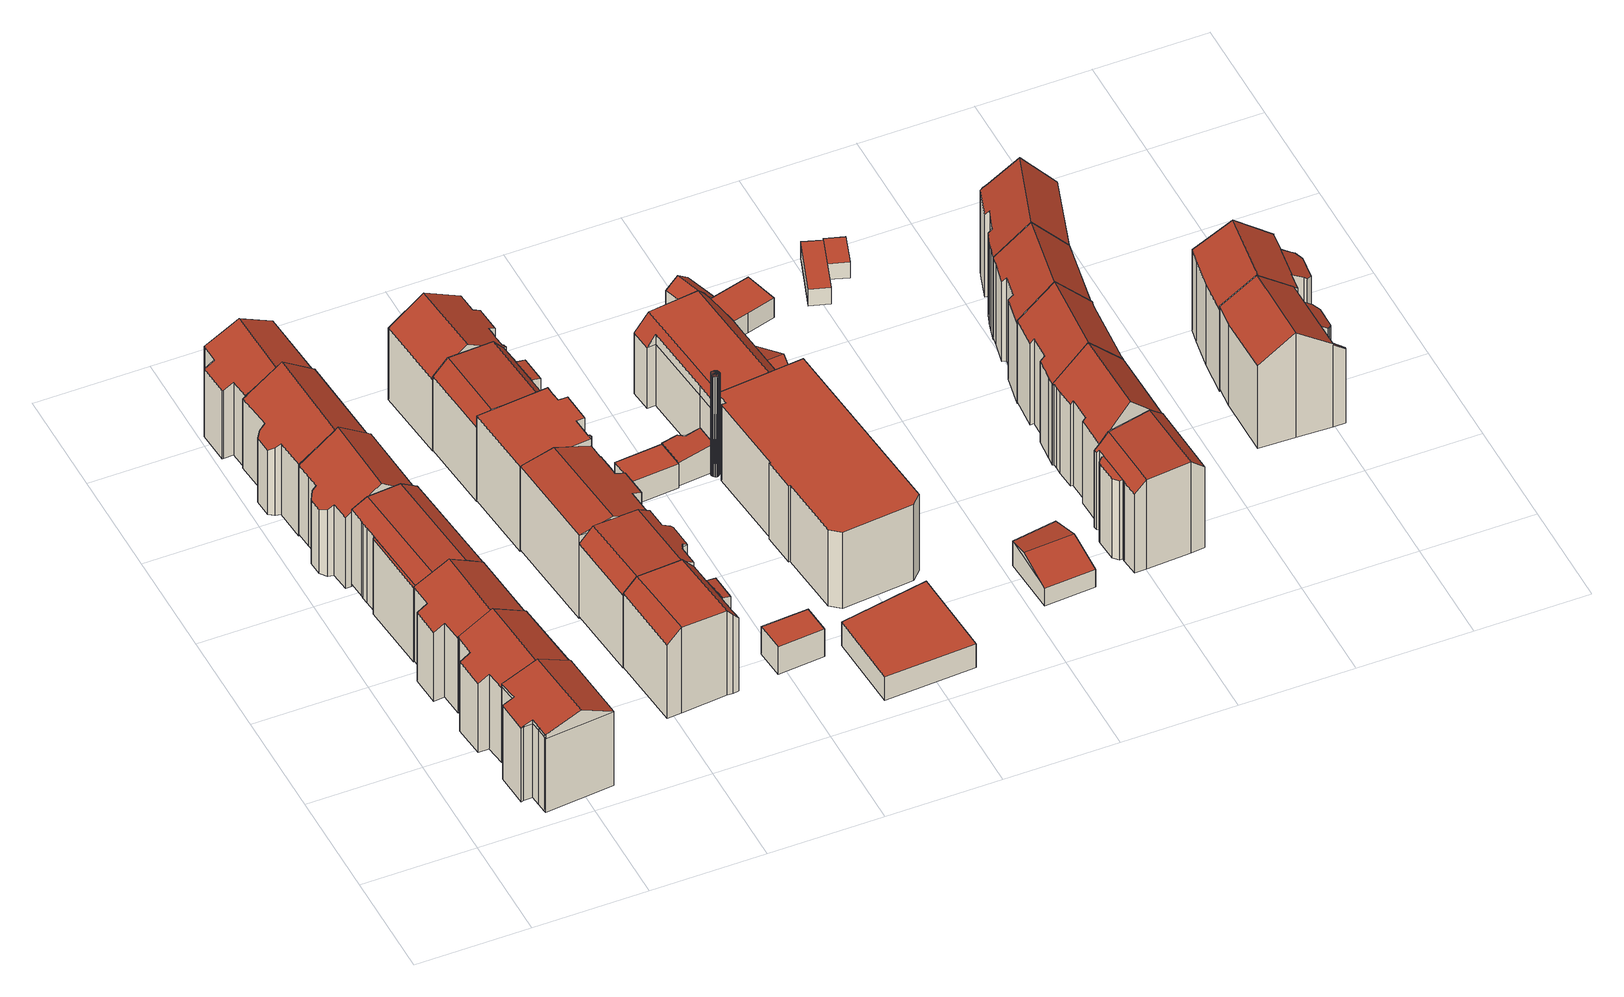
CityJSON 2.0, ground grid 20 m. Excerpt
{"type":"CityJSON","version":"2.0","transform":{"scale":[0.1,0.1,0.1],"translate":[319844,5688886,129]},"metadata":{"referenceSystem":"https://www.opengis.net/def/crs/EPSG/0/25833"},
"CityObjects":{
"building1":{"type":"Building","attributes":{"Dachtyp_tdc":"tdcFreeFormRoof","Gemeindeschluessel":14713000,"Dachneigung":20.62,"QualitaetDacherkennung":59,"Geometrietyp2DReferenz":"3000","function":"31001_9998","roofType":"5000","measuredHeight":18.59},"geometry":[{"type":"MultiSurface","lod":"2","boundaries":[[[0,1,2,3]],[[1,4,5,2]],[[4,6,7,5]],[[6,8,9,7]],[[8,10,11,9]],[[10,12,13,11]],[[12,14,15,13]],[[14,16,17,15]],[[16,18,19,17]],[[18,20,21,19]],[[20,0,3,21]],[[22,23,24,25]],[[26,27,28,25,24,29,30,20,18,31,32]],[[12,26,32,14]],[[14,32,31,16]],[[16,31,18]],[[20,30,0]],[[0,30,29,1]],[[1,29,24,23,4]],[[8,28,27,10]],[[6,22,25,28,8]],[[10,27,26,12]],[[4,23,22,6]],[[3,2,5,7,9,11,13,15,17,19,21]]],"semantics":{"surfaces":[{"type":"WallSurface"},{"type":"RoofSurface"},{"type":"GroundSurface"}],"values":[0,0,0,0,0,0,0,0,0,0,0,1,1,0,0,0,0,0,0,0,0,0,0,2]}}]},
"building2":{"type":"Building","attributes":{"Dachtyp_tdc":"tdcFreeFormRoof","Gemeindeschluessel":14713000,"Dachneigung":27.61,"QualitaetDacherkennung":78,"Geometrietyp2DReferenz":"3000","function":"31001_9998","roofType":"5000","measuredHeight":18.79},"geometry":[{"type":"MultiSurface","lod":"2","boundaries":[[[33,34,35,36]],[[34,37,38,35]],[[37,39,40,38]],[[39,41,42,40]],[[41,43,44,42]],[[43,45,46,44]],[[45,47,48,46]],[[47,49,50,48]],[[49,51,52,50]],[[51,33,36,52]],[[49,47,53,54,41,39,37,34,33,51]],[[53,45,43,54]],[[43,41,54]],[[47,45,53]],[[36,35,38,40,42,44,46,48,50,52]]],"semantics":{"surfaces":[{"type":"WallSurface"},{"type":"RoofSurface"},{"type":"GroundSurface"}],"values":[0,0,0,0,0,0,0,0,0,0,1,1,0,0,2]}}]},
"building3":{"type":"Building","attributes":{"Dachtyp_tdc":"tdcFreeFormRoof","Gemeindeschluessel":14713000,"Dachneigung":28.47,"QualitaetDacherkennung":82,"Geometrietyp2DReferenz":"3000","function":"31001_9998","roofType":"5000","measuredHeight":18.71},"geometry":[{"type":"MultiSurface","lod":"2","boundaries":[[[55,56,57,58]],[[56,59,60,57]],[[59,61,62,60]],[[61,63,64,62]],[[63,65,66,64]],[[65,67,68,66]],[[67,69,70,68]],[[69,71,72,70]],[[71,55,58,72]],[[63,61,73,74,55,71,69,67,65]],[[73,59,56,74]],[[56,55,74]],[[61,59,73]],[[58,57,60,62,64,66,68,70,72]]],"semantics":{"surfaces":[{"type":"WallSurface"},{"type":"RoofSurface"},{"type":"GroundSurface"}],"values":[0,0,0,0,0,0,0,0,0,1,1,0,0,2]}}]},
"building4":{"type":"Building","attributes":{"Gemeindeschluessel":14713000,"Geometrietyp2DReferenz":"3000","function":"31001_9998","roofType":"9999"},"children":["building4-1","building4-2"]},
"building4-1":{"type":"BuildingPart","attributes":{"Dachtyp_tdc":"tdcCutGableRoof","Dachneigung":3.27,"QualitaetDacherkennung":75,"Geometrietyp2DReferenz":"3000","roofType":"9999","measuredHeight":17.61},"parents":["building4"],"geometry":[{"type":"MultiSurface","lod":"2","boundaries":[[[75,76,77,78]],[[79,80,81,82,83]],[[80,84,85,81]],[[84,86,87,85]],[[86,88,89,87]],[[88,90,91,89]],[[90,92,93,91]],[[92,94,95,93]],[[96,97,94,92]],[[90,88,86,84,80,79,76,75]],[[92,90,75,96]],[[95,98,99,78,77,82,81,85,87,89,91,93]],[[94,97,98,95]],[[97,96,99,98]],[[96,75,78,99]],[[83,76,79]],[[83,82,77,76]]],"semantics":{"surfaces":[{"type":"WallSurface"},{"type":"RoofSurface"},{"type":"GroundSurface"},{"type":"ClosureSurface"}],"values":[0,0,0,0,0,0,0,0,1,1,1,2,0,0,0,0,3]}}]},
"building4-2":{"type":"BuildingPart","attributes":{"Dachtyp_tdc":"tdcPolyFlatRoof","Dachneigung":0,"QualitaetDacherkennung":80,"Geometrietyp2DReferenz":"3000","roofType":"1000","measuredHeight":15.58},"parents":["building4"],"geometry":[{"type":"MultiSurface","lod":"2","boundaries":[[[76,100,101,77]],[[100,102,103,101]],[[102,83,82,103]],[[102,100,76,83]],[[82,77,101,103]],[[77,82,83,76]]],"semantics":{"surfaces":[{"type":"WallSurface"},{"type":"RoofSurface"},{"type":"GroundSurface"},{"type":"ClosureSurface"}],"values":[0,0,0,1,2,3]}}]},
"building5":{"type":"Building","attributes":{"Dachtyp_tdc":"tdcFreeFormRoof","Gemeindeschluessel":14713000,"Dachneigung":36.68,"QualitaetDacherkennung":77,"Geometrietyp2DReferenz":"3000","function":"31001_9998","roofType":"5000","measuredHeight":19.47},"geometry":[{"type":"MultiSurface","lod":"2","boundaries":[[[104,105,106,107]],[[105,108,109,106]],[[108,110,111,109]],[[110,112,113,111]],[[112,114,115,113]],[[114,116,117,115]],[[116,118,119,117]],[[118,120,121,119]],[[120,122,123,121]],[[122,124,125,123]],[[124,126,127,125]],[[126,104,107,127]],[[128,112,110,129]],[[118,116,114,128,129,108,105,104,126,124,122,120]],[[114,112,128]],[[110,108,129]],[[107,106,109,111,113,115,117,119,121,123,125,127]]],"semantics":{"surfaces":[{"type":"WallSurface"},{"type":"RoofSurface"},{"type":"GroundSurface"}],"values":[0,0,0,0,0,0,0,0,0,0,0,0,1,1,0,0,2]}}]},
"building6":{"type":"Building","attributes":{"Dachtyp_tdc":"tdcFreeFormRoof","Gemeindeschluessel":14713000,"Dachneigung":36.1,"QualitaetDacherkennung":72,"Geometrietyp2DReferenz":"3000","function":"31001_9998","roofType":"5000","measuredHeight":19.54},"geometry":[{"type":"MultiSurface","lod":"2","boundaries":[[[130,131,132,133]],[[131,134,135,132]],[[134,136,137,135]],[[136,138,139,137]],[[138,140,141,139]],[[140,142,143,141]],[[142,144,145,143]],[[144,146,147,145]],[[146,148,149,147]],[[148,150,151,149]],[[150,130,133,151]],[[140,138,152,153,131,130,150,148,146,144,142]],[[152,136,134,153]],[[134,131,153]],[[138,136,152]],[[133,132,135,137,139,141,143,145,147,149,151]]],"semantics":{"surfaces":[{"type":"WallSurface"},{"type":"RoofSurface"},{"type":"GroundSurface"}],"values":[0,0,0,0,0,0,0,0,0,0,0,1,1,0,0,2]}}]},
"building7":{"type":"Building","attributes":{"Gemeindeschluessel":14713000,"Dachtyp_tdc":"tdcFreeFormRoof","Dachneigung":27.45,"QualitaetDacherkennung":77,"Geometrietyp2DReferenz":"3000","function":"31001_9998","roofType":"5000","measuredHeight":18.35},"geometry":[{"type":"MultiSurface","lod":"2","boundaries":[[[154,155,156,157]],[[155,158,159,156]],[[158,160,161,159]],[[160,162,163,161]],[[162,164,165,163]],[[164,166,167,165]],[[166,168,169,167]],[[168,170,171,169]],[[170,172,173,171]],[[172,154,157,173]],[[160,158,174,175,172,170,168,166,164,162]],[[174,155,154,175]],[[154,172,175]],[[158,155,174]],[[157,156,159,161,163,165,167,169,171,173]]],"semantics":{"surfaces":[{"type":"WallSurface"},{"type":"RoofSurface"},{"type":"GroundSurface"}],"values":[0,0,0,0,0,0,0,0,0,0,1,1,0,0,2]}}]},
"building8":{"type":"Building","attributes":{"Gemeindeschluessel":14713000,"Geometrietyp2DReferenz":"3000","function":"31001_9998","roofType":"9999"},"children":["building8-1","building8-2"]},
"building8-1":{"type":"BuildingPart","attributes":{"Dachtyp_tdc":"tdcPolyFlatRoof","Dachneigung":10.24,"QualitaetDacherkennung":91,"Geometrietyp2DReferenz":"3000","roofType":"2100","measuredHeight":15.55},"parents":["building8"],"geometry":[{"type":"MultiSurface","lod":"2","boundaries":[[[176,177,178,179,180]],[[181,182,183,184,185]],[[182,176,180,183]],[[182,181,177,176]],[[180,179,184,183]],[[185,178,177,181]],[[185,184,179,178]]],"semantics":{"surfaces":[{"type":"WallSurface"},{"type":"RoofSurface"},{"type":"GroundSurface"},{"type":"ClosureSurface"}],"values":[0,0,0,1,2,0,3]}}]},
"building8-2":{"type":"BuildingPart","attributes":{"Dachtyp_tdc":"tdcCutGableRoof","Dachneigung":2.4,"QualitaetDacherkennung":89,"Geometrietyp2DReferenz":"3000","roofType":"9999","measuredHeight":17.97},"parents":["building8"],"geometry":[{"type":"MultiSurface","lod":"2","boundaries":[[[186,187,188,189]],[[187,185,184,188]],[[178,190,191,179]],[[190,192,193,191]],[[192,194,195,193]],[[194,196,197,195]],[[196,198,199,197]],[[198,200,201,199]],[[200,202,203,201]],[[202,204,205,203]],[[204,206,207,205]],[[206,208,209,207]],[[208,210,211,209]],[[210,212,213,211]],[[212,214,215,213]],[[214,186,189,215]],[[204,202,200,198,196,194,192,190,178,185,187,186,214]],[[212,210,208,206]],[[214,212,206,204]],[[189,188,184,179,191,193,195,197,199,201,203,205,207,209,211,213,215]],[[178,179,184,185]]],"semantics":{"surfaces":[{"type":"WallSurface"},{"type":"RoofSurface"},{"type":"GroundSurface"},{"type":"ClosureSurface"}],"values":[0,0,0,0,0,0,0,0,0,0,0,0,0,0,0,0,1,1,1,2,3]}}]},
"building9":{"type":"Building","attributes":{"Dachtyp_tdc":"tdcFreeFormRoof","Gemeindeschluessel":14713000,"Dachneigung":3.01,"QualitaetDacherkennung":84,"Geometrietyp2DReferenz":"3000","function":"31001_9998","roofType":"5000","measuredHeight":18.04},"geometry":[{"type":"MultiSurface","lod":"2","boundaries":[[[216,217,218,219]],[[217,220,221,218]],[[220,222,223,221]],[[222,224,225,223]],[[224,226,227,225]],[[226,228,229,227]],[[228,230,231,229]],[[230,232,233,231]],[[232,234,235,233]],[[234,236,237,235]],[[236,238,239,237]],[[238,240,241,239]],[[240,216,219,241]],[[242,243,244,245,246,247,248,249,220,250,251]],[[252,253,254,255]],[[256,253,252,244,243]],[[236,256,243,238]],[[234,254,253,256,236]],[[230,245,244,252,255,232]],[[232,255,254,234]],[[240,242,251,216]],[[216,251,250,217]],[[217,250,220]],[[222,249,248,224]],[[220,249,222]],[[224,248,247,226]],[[226,247,246,228]],[[228,246,245,230]],[[238,243,242,240]],[[219,218,221,223,225,227,229,231,233,235,237,239,241]]],"semantics":{"surfaces":[{"type":"WallSurface"},{"type":"RoofSurface"},{"type":"GroundSurface"}],"values":[0,0,0,0,0,0,0,0,0,0,0,0,0,1,1,1,0,0,0,0,0,0,0,0,0,0,0,0,0,2]}}]},
"building10":{"type":"Building","attributes":{"Dachtyp_tdc":"tdcFreeFormRoof","Gemeindeschluessel":14713000,"Dachneigung":21.72,"QualitaetDacherkennung":30,"Geometrietyp2DReferenz":"3000","function":"31001_9998","roofType":"5000","measuredHeight":18.67},"geometry":[{"type":"MultiSurface","lod":"2","boundaries":[[[257,258,259,260]],[[258,261,262,259]],[[261,263,264,262]],[[263,265,266,264]],[[265,267,268,266]],[[267,269,270,268]],[[269,271,272,270]],[[271,273,274,272]],[[273,275,276,274]],[[275,277,278,276]],[[277,279,280,278]],[[279,281,282,280]],[[281,257,260,282]],[[281,283,284,257]],[[267,265,263,261,258,284,283,279,277,275,273,271,269]],[[258,257,284]],[[281,279,283]],[[260,259,262,264,266,268,270,272,274,276,278,280,282]]],"semantics":{"surfaces":[{"type":"WallSurface"},{"type":"RoofSurface"},{"type":"GroundSurface"}],"values":[0,0,0,0,0,0,0,0,0,0,0,0,0,1,1,0,0,2]}}]},
"building11":{"type":"Building","attributes":{"Dachtyp_tdc":"tdcPolyFlatRoof","Gemeindeschluessel":14713000,"Dachneigung":0,"QualitaetDacherkennung":55,"Geometrietyp2DReferenz":"3000","function":"31001_9998","roofType":"1000","measuredHeight":17.78},"geometry":[{"type":"MultiSurface","lod":"2","boundaries":[[[285,286,287,288]],[[286,289,290,287]],[[289,291,292,290]],[[291,293,294,292]],[[293,295,296,294]],[[295,297,298,296]],[[297,299,300,298]],[[299,301,302,300]],[[301,303,304,302]],[[303,305,306,304]],[[305,307,308,306]],[[307,309,310,308]],[[309,311,312,310]],[[311,313,314,312]],[[313,315,316,314]],[[315,285,288,316]],[[315,313,311,309,307,305,303,301,299,297,295,293,291,289,286,285]],[[288,287,290,292,294,296,298,300,302,304,306,308,310,312,314,316]]],"semantics":{"surfaces":[{"type":"WallSurface"},{"type":"RoofSurface"},{"type":"GroundSurface"}],"values":[0,0,0,0,0,0,0,0,0,0,0,0,0,0,0,0,1,2]}}]},
"building12":{"type":"Building","attributes":{"Gemeindeschluessel":14713000,"Geometrietyp2DReferenz":"3000","function":"31001_9998","roofType":"9999"},"children":["building12-1","building12-2"]},
"building12-1":{"type":"BuildingPart","attributes":{"Dachtyp_tdc":"tdcPolyFlatRoof","Dachneigung":11,"QualitaetDacherkennung":89,"Geometrietyp2DReferenz":"3000","roofType":"2100","measuredHeight":15.69},"parents":["building12"],"geometry":[{"type":"MultiSurface","lod":"2","boundaries":[[[317,318,319,320,321]],[[318,322,323,319]],[[322,324,325,323]],[[324,326,327,325]],[[326,328,329,330,327]],[[328,326,324,322,318,317]],[[320,319,323,325,327,330]],[[321,329,328,317]],[[321,320,330,329]]],"semantics":{"surfaces":[{"type":"WallSurface"},{"type":"RoofSurface"},{"type":"GroundSurface"},{"type":"ClosureSurface"}],"values":[0,0,0,0,0,1,2,0,3]}}]},
"building12-2":{"type":"BuildingPart","attributes":{"Dachtyp_tdc":"tdcCutGableRoof","Dachneigung":2.37,"QualitaetDacherkennung":88,"Geometrietyp2DReferenz":"3000","roofType":"9999","measuredHeight":18.14},"parents":["building12"],"geometry":[{"type":"MultiSurface","lod":"2","boundaries":[[[331,332,333,334]],[[332,335,336,333]],[[335,337,338,336]],[[337,339,340,338]],[[339,341,319,340]],[[341,321,320,319]],[[329,342,327,330]],[[342,343,344,327]],[[343,345,346,344]],[[345,347,348,346]],[[347,349,350,348]],[[349,351,352,350]],[[351,331,334,352]],[[335,332,331,351]],[[349,347,345,343,342,329,321,341,339,337]],[[351,349,337,335]],[[334,333,336,338,340,319,320,330,327,344,346,348,350,352]],[[330,320,321,329]]],"semantics":{"surfaces":[{"type":"WallSurface"},{"type":"RoofSurface"},{"type":"GroundSurface"},{"type":"ClosureSurface"}],"values":[0,0,0,0,0,0,0,0,0,0,0,0,0,1,1,1,2,3]}}]},
"building13":{"type":"Building","attributes":{"Dachtyp_tdc":"tdcFreeFormRoof","Gemeindeschluessel":14713000,"Dachneigung":28.77,"QualitaetDacherkennung":63,"Geometrietyp2DReferenz":"3000","function":"31001_9998","roofType":"5000","measuredHeight":19.48},"geometry":[{"type":"MultiSurface","lod":"2","boundaries":[[[353,354,355,356]],[[354,357,358,355]],[[357,359,360,358]],[[359,361,362,360]],[[361,363,364,362]],[[363,365,366,364]],[[365,367,368,366]],[[367,369,370,368]],[[369,371,372,370]],[[371,373,374,372]],[[373,375,376,374]],[[375,377,378,376]],[[377,353,356,378]],[[377,379,380,353]],[[375,373,371,369,367,365,363,361,359,357,354,380,379]],[[354,353,380]],[[377,375,379]],[[356,355,358,360,362,364,366,368,370,372,374,376,378]]],"semantics":{"surfaces":[{"type":"WallSurface"},{"type":"RoofSurface"},{"type":"GroundSurface"}],"values":[0,0,0,0,0,0,0,0,0,0,0,0,0,1,1,0,0,2]}}]},
"building14":{"type":"Building","attributes":{"Dachtyp_tdc":"tdcPolyFlatRoof","Gemeindeschluessel":14713000,"Dachneigung":0,"QualitaetDacherkennung":78,"Geometrietyp2DReferenz":"3000","function":"31001_9998","roofType":"1000","measuredHeight":5.75},"geometry":[{"type":"MultiSurface","lod":"2","boundaries":[[[381,382,383,384]],[[382,385,386,383]],[[385,387,388,386]],[[387,381,384,388]],[[387,385,382,381]],[[384,383,386,388]]],"semantics":{"surfaces":[{"type":"WallSurface"},{"type":"RoofSurface"},{"type":"GroundSurface"}],"values":[0,0,0,0,1,2]}}]},
"building15":{"type":"Building","attributes":{"Dachtyp_tdc":"tdcPolyFlatRoof","Gemeindeschluessel":14713000,"Dachneigung":0,"QualitaetDacherkennung":73,"Geometrietyp2DReferenz":"3000","function":"31001_9998","roofType":"1000","measuredHeight":5.02},"geometry":[{"type":"MultiSurface","lod":"2","boundaries":[[[389,390,391,392]],[[390,393,394,391]],[[393,395,396,394]],[[395,389,392,396]],[[395,393,390,389]],[[392,391,394,396]]],"semantics":{"surfaces":[{"type":"WallSurface"},{"type":"RoofSurface"},{"type":"GroundSurface"}],"values":[0,0,0,0,1,2]}}]},
"building16":{"type":"Building","attributes":{"Gemeindeschluessel":14713000,"Dachtyp_tdc":"tdcPolyFlatRoof","Dachneigung":0,"QualitaetDacherkennung":81,"Geometrietyp2DReferenz":"3000","function":"31001_9998","roofType":"1000","measuredHeight":5.02},"geometry":[{"type":"MultiSurface","lod":"2","boundaries":[[[397,398,399,400]],[[398,401,402,399]],[[401,403,404,402]],[[403,397,400,404]],[[403,401,398,397]],[[400,399,402,404]]],"semantics":{"surfaces":[{"type":"WallSurface"},{"type":"RoofSurface"},{"type":"GroundSurface"}],"values":[0,0,0,0,1,2]}}]},
"building17":{"type":"Building","attributes":{"Dachtyp_tdc":"tdcPolyFlatRoof","Gemeindeschluessel":14713000,"Dachneigung":10.31,"QualitaetDacherkennung":66,"Geometrietyp2DReferenz":"3000","function":"31001_9998","roofType":"2100","measuredHeight":5.92},"geometry":[{"type":"MultiSurface","lod":"2","boundaries":[[[405,406,407,408]],[[406,409,410,407]],[[409,411,412,410]],[[411,413,414,412]],[[413,415,416,414]],[[415,405,408,416]],[[415,413,411,409,406,405]],[[408,407,410,412,414,416]]],"semantics":{"surfaces":[{"type":"WallSurface"},{"type":"RoofSurface"},{"type":"GroundSurface"}],"values":[0,0,0,0,0,0,1,2]}}]},
"building18":{"type":"Building","attributes":{"Stand_DGM":"2023","Stand_Basis-DLM":"2022","Gemeindeschluessel":"14713000","ObjektHoehe":21,"Stand_Laserscan":"2023","BodenHoehe":132.54,"Stand_3D-Stadtmodell":"2025","Geometrietyp2DReferenz":1000,"AbsoluteHoehe":153.54,"function":"51002_1290","roofType":"9999","measuredHeight":21},"geometry":[{"type":"MultiSurface","lod":"2","boundaries":[[[417,418,419]],[[417,419,420]],[[417,420,421]],[[417,421,422]],[[417,422,423]],[[417,423,424]],[[417,424,425]],[[417,425,426]],[[417,426,427]],[[417,427,428]],[[417,428,429]],[[417,429,430]],[[417,430,431]],[[417,431,432]],[[417,432,433]],[[417,433,434]],[[417,434,435]],[[417,435,436]],[[433,437,438]],[[432,431,439]],[[432,439,437]],[[431,430,440]],[[431,440,439]],[[430,429,441]],[[430,441,440]],[[429,428,442]],[[429,442,441]],[[428,427,443]],[[428,443,442]],[[427,426,444]],[[427,444,443]],[[426,425,445]],[[426,445,444]],[[425,424,446]],[[425,446,445]],[[424,423,447]],[[424,447,446]],[[423,422,448]],[[423,448,447]],[[422,421,449]],[[422,449,448]],[[421,420,450]],[[421,450,449]],[[420,419,451]],[[420,451,450]],[[419,418,452]],[[419,452,451]],[[418,417,453]],[[418,453,452]],[[417,436,454]],[[417,454,453]],[[436,435,455]],[[436,455,454]],[[435,434,456]],[[435,456,455]],[[434,433,438]],[[434,438,456]],[[433,432,437]],[[450,451,452]],[[450,452,453]],[[450,453,454]],[[450,454,455]],[[450,455,456]],[[450,456,438]],[[450,438,437]],[[450,437,439]],[[450,439,440]],[[450,440,441]],[[450,441,442]],[[450,442,443]],[[450,443,444]],[[450,444,445]],[[450,445,446]],[[450,446,447]],[[450,447,448]],[[450,448,449]]],"semantics":{"surfaces":[{"type":"RoofSurface"},{"type":"WallSurface"},{"type":"GroundSurface"}],"values":[0,0,0,0,0,0,0,0,0,0,0,0,0,0,0,0,0,0,1,1,1,1,1,1,1,1,1,1,1,1,1,1,1,1,1,1,1,1,1,1,1,1,1,1,1,1,1,1,1,1,1,1,1,1,1,1,1,1,2,2,2,2,2,2,2,2,2,2,2,2,2,2,2,2,2,2]}}]},
"building19":{"type":"Building","attributes":{"Dachtyp_tdc":"tdcPolyFlatRoof","Gemeindeschluessel":14713000,"Dachneigung":0,"QualitaetDacherkennung":55,"Geometrietyp2DReferenz":"3000","function":"31001_9998","roofType":"1000","measuredHeight":15.96},"geometry":[{"type":"MultiSurface","lod":"2","boundaries":[[[457,458,459,460]],[[458,461,462,459]],[[461,463,464,462]],[[463,465,466,464]],[[465,467,468,466]],[[467,469,470,468]],[[469,471,472,470]],[[471,473,474,472]],[[473,475,476,474]],[[475,477,478,476]],[[477,479,480,478]],[[479,481,482,480]],[[481,457,460,482]],[[481,479,477,475,473,471,469,467,465,463,461,458,457]],[[460,459,462,464,466,468,470,472,474,476,478,480,482]]],"semantics":{"surfaces":[{"type":"WallSurface"},{"type":"RoofSurface"},{"type":"GroundSurface"}],"values":[0,0,0,0,0,0,0,0,0,0,0,0,0,1,2]}}]},
"building20":{"type":"Building","attributes":{"Dachtyp_tdc":"tdcFreeFormRoof","Gemeindeschluessel":14713000,"Dachneigung":0.942,"QualitaetDacherkennung":60,"Geometrietyp2DReferenz":"3000","function":"31001_9998","roofType":"5000","measuredHeight":16.3},"geometry":[{"type":"MultiSurface","lod":"2","boundaries":[[[483,484,485,486]],[[484,487,488,485]],[[487,489,490,488]],[[489,491,492,490]],[[491,493,494,492]],[[493,495,496,494]],[[495,497,498,496]],[[497,499,500,498]],[[499,501,502,500]],[[501,503,504,502]],[[503,505,506,504]],[[505,483,486,506]],[[507,508,509,510,511,512,513,514]],[[515,516,517,518,501,499,519,520]],[[513,512,518,517]],[[493,515,520,495]],[[495,520,519,497]],[[497,519,499]],[[491,516,515,493]],[[489,514,513,517,516,491]],[[487,507,514,489]],[[503,511,510,505]],[[501,518,512,511,503]],[[505,510,509,483]],[[483,509,508,484]],[[484,508,507,487]],[[486,485,488,490,492,494,496,498,500,502,504,506]]],"semantics":{"surfaces":[{"type":"WallSurface"},{"type":"RoofSurface"},{"type":"GroundSurface"}],"values":[0,0,0,0,0,0,0,0,0,0,0,0,1,1,1,0,0,0,0,0,0,0,0,0,0,0,2]}}]},
"building21":{"type":"Building","attributes":{"Dachtyp_tdc":"tdcGableRoof","Gemeindeschluessel":14713000,"Dachneigung":59.39,"QualitaetDacherkennung":8,"Geometrietyp2DReferenz":"3000","function":"31001_9998","roofType":"3100","measuredHeight":12.09},"geometry":[{"type":"MultiSurface","lod":"2","boundaries":[[[521,522,523,524]],[[522,525,526,523]],[[525,527,528,526]],[[527,529,530,528]],[[529,531,532,530]],[[531,521,524,532]],[[533,534,535,536,527]],[[537,538,534,533,539]],[[522,537,539,525]],[[525,539,533,527]],[[521,538,537,522]],[[531,535,534,538,521]],[[529,536,535,531]],[[527,536,529]],[[524,523,526,528,530,532]]],"semantics":{"surfaces":[{"type":"WallSurface"},{"type":"RoofSurface"},{"type":"GroundSurface"}],"values":[0,0,0,0,0,0,1,1,0,0,0,0,0,0,2]}}]},
"building22":{"type":"Building","attributes":{"Dachtyp_tdc":"tdcFreeFormRoof","Gemeindeschluessel":14713000,"Dachneigung":31.3,"QualitaetDacherkennung":35,"Geometrietyp2DReferenz":"3000","function":"31001_9998","roofType":"5000","measuredHeight":4.6},"geometry":[{"type":"MultiSurface","lod":"2","boundaries":[[[540,541,542,543]],[[541,544,545,542]],[[544,546,547,545]],[[546,548,549,547]],[[548,540,543,549]],[[550,548,546,544,551]],[[540,550,551,541]],[[544,541,551]],[[540,548,550]],[[543,542,545,547,549]]],"semantics":{"surfaces":[{"type":"WallSurface"},{"type":"RoofSurface"},{"type":"GroundSurface"}],"values":[0,0,0,0,0,1,1,0,0,2]}}]},
"building23":{"type":"Building","attributes":{"Dachtyp_tdc":"tdcFreeFormRoof","Gemeindeschluessel":14713000,"Dachneigung":17,"QualitaetDacherkennung":37,"Geometrietyp2DReferenz":"3000","function":"31001_9998","roofType":"5000","measuredHeight":5.79},"geometry":[{"type":"MultiSurface","lod":"2","boundaries":[[[552,553,554,555]],[[553,556,557,554]],[[556,558,559,557]],[[558,560,561,559]],[[560,552,555,561]],[[560,558,562,563,552]],[[563,562,556,553]],[[553,552,563]],[[558,556,562]],[[555,554,557,559,561]]],"semantics":{"surfaces":[{"type":"WallSurface"},{"type":"RoofSurface"},{"type":"GroundSurface"}],"values":[0,0,0,0,0,1,1,0,0,2]}}]},
"building24":{"type":"Building","attributes":{"Dachtyp_tdc":"tdcPolyFlatRoof","Gemeindeschluessel":14713000,"Dachneigung":0,"QualitaetDacherkennung":72,"Geometrietyp2DReferenz":"3000","function":"31001_9998","roofType":"1000","measuredHeight":4.15},"geometry":[{"type":"MultiSurface","lod":"2","boundaries":[[[564,565,566,567]],[[565,568,569,566]],[[568,570,571,569]],[[570,572,573,571]],[[572,564,567,573]],[[572,570,568,565,564]],[[567,566,569,571,573]]],"semantics":{"surfaces":[{"type":"WallSurface"},{"type":"RoofSurface"},{"type":"GroundSurface"}],"values":[0,0,0,0,0,1,2]}}]},
"building25":{"type":"Building","attributes":{"Gemeindeschluessel":14713000,"Geometrietyp2DReferenz":"3000","function":"31001_9998","roofType":"9999"},"children":["building25-1","building25-2"]},
"building25-1":{"type":"BuildingPart","attributes":{"Dachtyp_tdc":"tdcCutGableRoof","Dachneigung":2.52,"QualitaetDacherkennung":80,"Geometrietyp2DReferenz":"3000","roofType":"9999","measuredHeight":19.04},"parents":["building25"],"geometry":[{"type":"MultiSurface","lod":"2","boundaries":[[[574,575,576,577]],[[575,578,579,576]],[[578,580,581,579]],[[580,582,583,581]],[[582,584,585,583]],[[586,587,588,589]],[[587,590,591,588]],[[590,592,593,591]],[[592,594,595,593]],[[594,596,597,595]],[[596,598,599,597]],[[598,600,601,599]],[[600,574,577,601]],[[578,575,574,600]],[[598,596,594,592,590,587,586,602,584,582,580]],[[600,598,580,578]],[[577,576,579,581,583,585,603,589,588,591,593,595,597,599,601]],[[603,585,584,602]],[[586,589,603,602]]],"semantics":{"surfaces":[{"type":"WallSurface"},{"type":"RoofSurface"},{"type":"GroundSurface"},{"type":"ClosureSurface"}],"values":[0,0,0,0,0,0,0,0,0,0,0,0,0,1,1,1,2,3,3]}}]},
"building25-2":{"type":"BuildingPart","attributes":{"Dachtyp_tdc":"tdcPolyFlatRoof","Dachneigung":0,"QualitaetDacherkennung":68,"Geometrietyp2DReferenz":"3000","roofType":"1000","measuredHeight":16.57},"parents":["building25"],"geometry":[{"type":"MultiSurface","lod":"2","boundaries":[[[604,586,589,605]],[[606,607,608,585,584]],[[607,609,610,608]],[[609,611,612,610]],[[611,613,614,612]],[[613,615,616,614]],[[615,604,605,616]],[[615,613,611,609,607,606,602,586,604]],[[605,589,603,585,608,610,612,614,616]],[[602,603,589,586]],[[584,602,606]],[[584,585,603,602]]],"semantics":{"surfaces":[{"type":"WallSurface"},{"type":"RoofSurface"},{"type":"GroundSurface"},{"type":"ClosureSurface"}],"values":[0,0,0,0,0,0,0,1,2,3,0,3]}}]},
"building26":{"type":"Building","attributes":{"Dachtyp_tdc":"tdcPolyFlatRoof","Gemeindeschluessel":14713000,"Dachneigung":0,"QualitaetDacherkennung":24,"Geometrietyp2DReferenz":"3000","function":"31001_9998","roofType":"1000","measuredHeight":3.54},"geometry":[{"type":"MultiSurface","lod":"2","boundaries":[[[617,618,619,620]],[[618,621,622,619]],[[621,623,624,622]],[[623,625,626,624]],[[625,617,620,626]],[[625,623,621,618,617]],[[620,619,622,624,626]]],"semantics":{"surfaces":[{"type":"WallSurface"},{"type":"RoofSurface"},{"type":"GroundSurface"}],"values":[0,0,0,0,0,1,2]}}]},
"building27":{"type":"Building","attributes":{"Dachtyp_tdc":"tdcFreeFormRoof","Gemeindeschluessel":14713000,"Dachneigung":45.45,"QualitaetDacherkennung":93,"Geometrietyp2DReferenz":"3000","function":"31001_9998","roofType":"5000","measuredHeight":23.08},"geometry":[{"type":"MultiSurface","lod":"2","boundaries":[[[627,628,629,630]],[[628,631,632,629]],[[631,633,634,632]],[[633,635,636,634]],[[635,637,638,636]],[[637,639,640,638]],[[639,641,642,640]],[[641,643,644,642]],[[643,645,646,644]],[[645,647,648,646]],[[647,649,650,648]],[[649,651,652,650]],[[651,627,630,652]],[[637,635,633,631,628,627,651,649,653,654,641,639]],[[653,647,645,643,654]],[[643,641,654]],[[649,647,653]],[[630,629,632,634,636,638,640,642,644,646,648,650,652]]],"semantics":{"surfaces":[{"type":"WallSurface"},{"type":"RoofSurface"},{"type":"GroundSurface"}],"values":[0,0,0,0,0,0,0,0,0,0,0,0,0,1,1,0,0,2]}}]},
"building28":{"type":"Building","attributes":{"Dachtyp_tdc":"tdcPolyFlatRoof","Gemeindeschluessel":14713000,"Dachneigung":0,"QualitaetDacherkennung":86,"Geometrietyp2DReferenz":"3000","function":"31001_9998","roofType":"1000","measuredHeight":3.24},"geometry":[{"type":"MultiSurface","lod":"2","boundaries":[[[655,656,657,658]],[[656,659,660,657]],[[659,661,662,660]],[[661,663,664,662]],[[663,655,658,664]],[[663,661,659,656,655]],[[658,657,660,662,664]]],"semantics":{"surfaces":[{"type":"WallSurface"},{"type":"RoofSurface"},{"type":"GroundSurface"}],"values":[0,0,0,0,0,1,2]}}]},
"building29":{"type":"Building","attributes":{"Dachtyp_tdc":"tdcGableRoof","Gemeindeschluessel":14713000,"Dachneigung":45.59,"QualitaetDacherkennung":94,"Geometrietyp2DReferenz":"3000","function":"31001_9998","roofType":"3100","measuredHeight":23.28},"geometry":[{"type":"MultiSurface","lod":"2","boundaries":[[[665,666,667,668]],[[666,669,670,667]],[[669,671,672,670]],[[671,673,674,672]],[[673,675,676,674]],[[675,677,678,676]],[[677,679,680,678]],[[679,681,682,680]],[[681,683,684,682]],[[683,685,686,684]],[[685,687,688,686]],[[687,689,690,688]],[[689,665,668,690]],[[685,683,681,679,677,675]],[[675,673,671,669,666,665,689,687,685]],[[668,667,670,672,674,676,678,680,682,684,686,688,690]]],"semantics":{"surfaces":[{"type":"WallSurface"},{"type":"RoofSurface"},{"type":"GroundSurface"}],"values":[0,0,0,0,0,0,0,0,0,0,0,0,0,1,1,2]}}]},
"building30":{"type":"Building","attributes":{"Dachtyp_tdc":"tdcGableRoof","Gemeindeschluessel":14713000,"Dachneigung":44.53,"QualitaetDacherkennung":88,"Geometrietyp2DReferenz":"3000","function":"31001_9998","roofType":"3100","measuredHeight":22.87},"geometry":[{"type":"MultiSurface","lod":"2","boundaries":[[[691,692,693,694]],[[692,695,696,693]],[[695,697,698,696]],[[697,699,700,698]],[[699,701,702,700]],[[701,703,704,702]],[[703,705,706,704]],[[705,707,708,706]],[[707,709,710,708]],[[709,711,712,710]],[[711,713,714,712]],[[713,691,694,714]],[[709,707,705,703,701]],[[701,699,697,695,692,691,713,711,709]],[[694,693,696,698,700,702,704,706,708,710,712,714]]],"semantics":{"surfaces":[{"type":"WallSurface"},{"type":"RoofSurface"},{"type":"GroundSurface"}],"values":[0,0,0,0,0,0,0,0,0,0,0,0,1,1,2]}}]},
"building31":{"type":"Building","attributes":{"Dachtyp_tdc":"tdcGableRoof","Gemeindeschluessel":14713000,"Dachneigung":44.68,"QualitaetDacherkennung":85,"Geometrietyp2DReferenz":"3000","function":"31001_9998","roofType":"3100","measuredHeight":23.2},"geometry":[{"type":"MultiSurface","lod":"2","boundaries":[[[715,716,717,718]],[[716,719,720,717]],[[719,721,722,720]],[[721,723,724,722]],[[723,725,726,724]],[[725,727,728,726]],[[727,729,730,728]],[[729,731,732,730]],[[731,733,734,732]],[[733,735,736,734]],[[735,737,738,736]],[[737,703,739,738]],[[703,740,741,739]],[[740,699,742,741]],[[699,743,744,742]],[[743,715,718,744]],[[740,703,737,735,733]],[[733,731,729,727,725,723,721,719,716,715,743,699,740]],[[718,717,720,722,724,726,728,730,732,734,736,738,739,741,742,744]]],"semantics":{"surfaces":[{"type":"WallSurface"},{"type":"RoofSurface"},{"type":"GroundSurface"}],"values":[0,0,0,0,0,0,0,0,0,0,0,0,0,0,0,0,1,1,2]}}]},
"building32":{"type":"Building","attributes":{"Gemeindeschluessel":14713000,"Geometrietyp2DReferenz":"3000","function":"31001_9998","roofType":"9999"},"children":["building32-1","building32-2"]},
"building32-1":{"type":"BuildingPart","attributes":{"Dachtyp_tdc":"tdcPolyFlatRoof","Dachneigung":36.35,"QualitaetDacherkennung":76,"Geometrietyp2DReferenz":"3000","roofType":"2100","measuredHeight":17.25},"parents":["building32"],"geometry":[{"type":"MultiSurface","lod":"2","boundaries":[[[745,746,747,748]],[[746,749,750,747]],[[749,751,752,750]],[[751,753,754,752]],[[753,755,756,754]],[[755,757,758,756]],[[757,759,760,758]],[[761,762,763,764]],[[762,765,766,763]],[[765,767,768,766]],[[767,769,770,768]],[[769,745,748,770]],[[769,767,765,762,761,759,757,755,753,751,749,746,745]],[[748,747,750,752,754,756,758,760,764,763,766,768,770]],[[764,760,759,761]]],"semantics":{"surfaces":[{"type":"WallSurface"},{"type":"RoofSurface"},{"type":"GroundSurface"},{"type":"ClosureSurface"}],"values":[0,0,0,0,0,0,0,0,0,0,0,0,1,2,3]}}]},
"building32-2":{"type":"BuildingPart","attributes":{"Dachtyp_tdc":"tdcFreeFormRoof","Dachneigung":36.37,"QualitaetDacherkennung":76,"Geometrietyp2DReferenz":"3000","roofType":"5000","measuredHeight":22.04},"parents":["building32"],"geometry":[{"type":"MultiSurface","lod":"2","boundaries":[[[771,772,773,774]],[[772,775,776,773]],[[775,777,778,776]],[[777,779,780,778]],[[779,781,761,764,780]],[[782,771,774,760,759]],[[779,777,775,772,771]],[[771,782,781,779]],[[774,773,776,778,780,764,760]],[[759,761,781,782]],[[759,760,764,761]]],"semantics":{"surfaces":[{"type":"WallSurface"},{"type":"RoofSurface"},{"type":"GroundSurface"},{"type":"ClosureSurface"}],"values":[0,0,0,0,0,0,1,1,2,0,3]}}]},
"building33":{"type":"Building","attributes":{"Gemeindeschluessel":14713000,"Geometrietyp2DReferenz":"3000","function":"31001_9998","roofType":"9999"},"children":["building33-1","building33-2"]},
"building33-1":{"type":"BuildingPart","attributes":{"Dachtyp_tdc":"tdcPolyFlatRoof","Dachneigung":31.64,"QualitaetDacherkennung":82,"Geometrietyp2DReferenz":"3000","roofType":"2100","measuredHeight":17.3},"parents":["building33"],"geometry":[{"type":"MultiSurface","lod":"2","boundaries":[[[783,784,785,786]],[[784,787,788,785]],[[789,790,791,792]],[[790,793,794,791]],[[793,795,796,794]],[[795,797,798,796]],[[797,783,786,798]],[[797,795,793,790,789,799,787,784,783]],[[786,785,788,800,792,791,794,796,798]],[[799,800,788,787]],[[789,792,800,799]]],"semantics":{"surfaces":[{"type":"WallSurface"},{"type":"RoofSurface"},{"type":"GroundSurface"},{"type":"ClosureSurface"}],"values":[0,0,0,0,0,0,0,1,2,3,3]}}]},
"building33-2":{"type":"BuildingPart","attributes":{"Dachtyp_tdc":"tdcGableRoof","Dachneigung":36.49,"QualitaetDacherkennung":70,"Geometrietyp2DReferenz":"3000","roofType":"3100","measuredHeight":21.78},"parents":["building33"],"geometry":[{"type":"MultiSurface","lod":"2","boundaries":[[[801,802,803,804]],[[802,805,806,803]],[[805,807,808,806]],[[807,809,810,808]],[[809,811,812,810]],[[811,789,792,812]],[[813,814,815,788,787]],[[814,816,817,815]],[[816,818,819,817]],[[818,820,821,819]],[[820,822,823,821]],[[822,824,825,823]],[[824,801,804,825]],[[820,818,816,814,813,826,789,811,809,807,805]],[[805,802,801,824,822,820]],[[804,803,806,808,810,812,792,800,788,815,817,819,821,823,825]],[[799,789,826]],[[799,800,792,789]],[[787,799,826,813]],[[787,788,800,799]]],"semantics":{"surfaces":[{"type":"WallSurface"},{"type":"RoofSurface"},{"type":"GroundSurface"},{"type":"ClosureSurface"}],"values":[0,0,0,0,0,0,0,0,0,0,0,0,0,1,1,2,0,3,0,3]}}]}
},
"vertices":[
[111,104,188],[107,140,188],[107,140,33],[111,104,33],[228,150,188],[228,150,33],[240,17,188],[240,17,33],[119,6,188],[119,6,33],[119,10,188],[119,10,33],[117,27,188],[117,27,33],[115,45,188],[115,45,33],[100,44,188],[100,44,33],[95,43,188],[95,43,33],[91,102,188],[91,102,33],[240,17,189],[228,150,189],[170,145,219],[182,12,219],[117,27,196],[119,10,196],[119,6,196],[107,140,195],[111,104,196],[100,44,190],[115,45,196],
[78,232,176],[83,232,178],[83,232,30],[78,232,30],[97,234,186],[97,234,30],[94,267,186],[94,267,30],[94,273,186],[94,273,30],[214,283,186],[214,283,30],[228,150,185],[228,150,30],[107,140,186],[107,140,30],[102,176,186],[102,176,30],[83,175,175],[83,175,30],[167,145,218],[155,278,218],
[82,410,181],[202,414,183],[202,414,27],[82,410,27],[214,283,182],[214,283,27],[94,273,182],[94,273,27],[90,314,182],[90,314,27],[71,312,171],[71,312,27],[67,365,171],[67,365,27],[85,367,181],[85,367,27],[82,406,181],[82,406,27],[153,278,214],[143,412,214],
[115,411,196],[87,410,179],[87,410,23],[115,411,23],[75,541,180],[73,561,180],[73,561,23],[75,541,23],[75,541,179],[72,573,180],[72,573,23],[72,579,180],[72,579,23],[69,610,180],[69,610,23],[96,611,196],[96,611,23],[154,613,199],[154,613,23],[182,614,182],[182,614,23],[173,413,199],[202,414,182],[202,414,23],[173,413,23],
[82,410,179],[82,410,23],[71,535,179],[71,535,23],
[50,698,164],[48,721,163],[48,721,18],[50,698,18],[45,752,162],[45,752,18],[170,758,175],[170,758,18],[182,614,172],[182,614,18],[69,610,175],[69,610,18],[59,609,167],[59,609,18],[55,644,166],[55,644,18],[45,646,158],[45,646,18],[36,657,152],[36,657,18],[34,683,151],[34,683,18],[42,696,158],[42,696,18],[121,612,213],[114,756,213],
[31,927,160],[35,927,163],[35,927,14],[31,927,14],[155,932,170],[155,932,14],[170,758,166],[170,758,14],[45,752,164],[45,752,14],[41,807,163],[41,807,14],[31,809,156],[31,809,14],[22,816,149],[22,816,14],[20,848,149],[20,848,14],[27,857,154],[27,857,14],[37,860,162],[37,860,14],[108,755,209],[99,930,209],
[144,1061,167],[155,932,164],[155,932,12],[144,1061,12],[35,927,166],[35,927,12],[32,962,165],[32,962,12],[14,961,156],[14,961,12],[12,961,155],[12,961,12],[8,1019,154],[8,1019,12],[26,1021,164],[26,1021,12],[25,1052,164],[25,1052,12],[25,1056,164],[25,1056,12],[92,930,196],[86,1059,196],
[515,183,183],[501,182,186],[501,182,184],[501,182,30],[515,183,30],[496,229,186],[512,231,183],[512,231,30],[496,229,30],[496,229,184],
[492,268,184],[495,229,185],[495,229,30],[492,268,30],[500,182,185],[500,182,30],[502,166,185],[502,166,30],[503,154,184],[503,154,30],[505,141,184],[505,141,30],[505,137,184],[505,137,30],[506,133,184],[506,133,30],[496,132,195],[496,132,30],[486,132,207],[486,132,30],[405,125,210],[405,125,30],[380,123,184],[380,123,30],[367,257,185],[367,257,30],[391,259,210],[391,259,30],[472,267,207],[472,267,30],
[483,366,180],[498,367,180],[498,367,28],[483,366,28],[502,365,180],[502,365,28],[505,320,180],[505,320,28],[497,319,180],[497,319,28],[495,318,180],[495,318,28],[489,304,180],[489,304,28],[492,268,180],[492,268,28],[367,257,180],[367,257,28],[354,391,180],[354,391,28],[409,396,180],[409,396,28],[459,401,180],[459,401,28],[480,403,180],[480,403,28],[480,403,192],[459,401,204],[472,267,204],[492,268,192],[489,304,192],[495,318,187],[497,319,186],[505,320,181],[498,367,183],[483,366,192],[392,259,208],[379,393,208],[354,391,181],[367,257,181],[409,396,207],
[337,571,199],[463,582,184],[463,582,24],[337,571,24],[465,553,184],[465,553,24],[466,554,184],[466,554,24],[469,522,184],[469,522,24],[470,510,184],[470,510,24],[484,511,178],[484,511,24],[488,511,177],[488,511,24],[492,460,177],[492,460,24],[475,458,184],[475,458,24],[479,409,184],[479,409,24],[480,403,184],[480,403,24],[354,391,199],[354,391,24],[414,396,211],[397,576,211],
[465,591,198],[466,587,198],[466,587,20],[465,591,20],[463,587,198],[463,587,20],[463,585,198],[463,585,20],[463,582,198],[463,582,20],[337,571,198],[337,571,20],[325,704,198],[325,704,20],[451,716,198],[451,716,20],[452,700,198],[452,700,20],[454,684,198],[454,684,20],[470,684,198],[470,684,20],[474,630,198],[474,630,20],[459,629,198],[459,629,20],[460,616,198],[460,616,20],[461,602,198],[461,602,20],[462,591,198],[462,591,20],
[442,813,174],[443,813,174],[443,813,17],[442,813,17],[442,813,172],[458,814,171],[458,814,17],[462,765,171],[462,765,17],[447,765,174],[447,765,17],[447,764,174],[447,764,173],[447,764,17],
[325,704,172],[313,839,171],[313,839,17],[325,704,17],[339,841,199],[339,841,17],[420,849,195],[420,849,17],[439,851,172],[439,851,17],[443,813,172],[447,765,172],[448,750,172],[448,750,17],[449,741,172],[449,741,17],[451,716,173],[451,716,17],[432,714,195],[432,714,17],[351,706,199],[351,706,17],
[300,974,164],[428,985,173],[428,985,14],[300,974,14],[431,949,173],[431,949,14],[445,950,165],[445,950,14],[448,902,166],[448,902,14],[436,900,173],[436,900,14],[437,885,173],[437,885,14],[437,876,173],[437,876,14],[439,857,173],[439,857,14],[442,857,172],[442,857,14],[443,851,172],[443,851,14],[439,851,173],[439,851,14],[313,839,164],[313,839,14],[375,845,209],[363,980,209],
[654,199,89],[658,147,89],[658,147,32],[654,199,32],[576,140,89],[576,140,32],[572,193,89],[572,193,32],
[618,595,74],[535,588,74],[535,588,24],[618,595,24],[530,640,74],[530,640,24],[613,647,74],[613,647,24],
[698,12,87],[690,153,87],[690,153,37],[698,12,37],[847,182,87],[847,182,37],[857,21,87],[857,21,37],
[618,595,76],[613,647,76],[613,647,28],[618,595,28],[640,649,81],[640,649,28],[650,640,83],[650,640,28],[676,643,87],[676,643,28],[680,601,87],[680,601,28],
[685,591,245],[684,593,245],[683,595,245],[681,597,245],[679,597,245],[677,597,245],[674,597,245],[672,595,245],[671,593,245],[670,591,245],[670,589,245],[671,587,245],[672,585,245],[674,583,245],[677,582,245],[679,582,245],[681,583,245],[683,585,245],[684,587,245],[685,589,245],[679,582,35],[681,583,35],[677,582,35],[674,583,35],[672,585,35],[671,587,35],[670,589,35],[670,591,35],[671,593,35],[672,595,35],[674,597,35],[677,597,35],[679,597,35],[681,597,35],[683,595,35],[684,593,35],[685,591,35],[685,589,35],[684,587,35],[683,585,35],
[681,575,192],[689,575,192],[689,575,32],[681,575,32],[686,601,192],[686,601,32],[806,613,192],[806,613,32],[839,616,192],[839,616,32],[872,262,192],[872,262,32],[855,245,192],[855,245,32],[729,233,192],[729,233,32],[711,248,192],[711,248,32],[700,364,192],[700,364,32],[698,364,192],[698,364,32],[692,424,192],[692,424,32],[695,424,192],[695,424,32],
[791,773,154],[793,746,154],[793,746,26],[791,773,26],[797,706,154],[797,706,26],[806,613,154],[806,613,26],[686,601,154],[686,601,26],[680,601,154],[680,601,26],[676,643,154],[676,643,26],[663,777,154],[663,777,26],[648,776,154],[648,776,26],[644,815,154],[644,815,26],[768,827,154],[768,827,26],[776,819,154],[776,819,26],[797,706,160],[793,746,160],[791,773,160],[776,819,171],[768,827,179],[758,826,189],[779,610,189],[806,613,160],[680,601,175],[686,601,183],[690,602,187],[669,817,187],[663,777,175],[676,643,175],
[797,706,44],[793,746,44],[793,746,31],[797,706,31],[812,749,44],[812,749,31],[854,616,44],[854,616,31],[839,616,44],[839,616,31],[806,613,44],[806,613,31],[834,678,151],[800,675,151],[806,613,47],[839,616,47],[793,746,120],[797,706,137],[812,749,119],
[798,929,44],[778,989,44],[778,989,13],[798,929,13],[807,999,55],[807,999,13],[822,1004,42],[822,1004,13],[842,943,42],[842,943,13],[822,936,59],[802,997,59],
[1013,106,71],[1007,210,85],[1007,210,34],[1013,106,34],[1087,225,83],[1087,225,34],[1097,172,90],[1097,172,34],[1102,112,71],[1102,112,34],[1096,178,92],[1009,172,92],
[864,875,58],[815,862,58],[815,862,17],[864,875,17],[798,922,58],[798,922,17],[900,950,58],[900,950,17],[916,890,58],[916,890,17],
[1285,261,202],[1293,124,202],[1293,124,32],[1285,261,32],[1269,122,223],[1269,122,32],[1192,118,219],[1192,118,32],[1171,117,198],[1171,117,32],[1168,149,197],[1168,149,32],[1164,215,198],[1164,216,198],[1164,216,32],[1164,215,32],[1163,230,198],[1163,230,32],[1159,231,193],[1159,231,32],[1158,238,193],[1158,238,32],[1168,239,203],[1168,239,32],[1184,242,219],[1184,242,32],[1261,256,223],[1261,256,32],[1169,149,198],[1169,149,32],
[1160,215,198],[1160,215,32],[1168,149,198],[1168,154,198],[1168,154,32],[1163,154,198],[1163,154,32],[1154,163,198],[1154,163,32],[1151,201,198],[1151,201,32],[1151,205,198],[1151,205,32],
[1012,887,45],[978,898,45],[978,898,10],[1012,887,10],[1013,1001,45],[1013,1001,10],[1046,990,45],[1046,990,10],[1029,939,45],[1029,939,10],
[1172,299,206],[1170,340,206],[1170,340,29],[1172,299,29],[1165,340,200],[1165,340,29],[1163,373,199],[1163,373,29],[1163,386,199],[1163,386,29],[1162,394,199],[1162,394,29],[1160,395,197],[1160,395,29],[1160,397,197],[1160,397,29],[1282,399,200],[1282,399,29],[1284,285,201],[1284,285,29],[1285,261,200],[1285,261,29],[1168,239,200],[1168,239,29],[1166,298,200],[1166,298,29],[1226,250,260],[1222,398,260],
[1029,939,44],[1046,990,44],[1046,990,11],[1029,939,11],[1048,994,44],[1048,994,11],[1081,983,44],[1081,983,11],[1063,928,44],[1063,928,11],
[1165,452,197],[1173,452,205],[1173,452,27],[1165,452,27],[1175,494,205],[1175,494,27],[1168,494,197],[1168,494,27],[1172,550,198],[1172,550,27],[1233,545,260],[1233,545,27],[1294,540,199],[1294,540,27],[1291,527,200],[1291,527,27],[1282,406,201],[1282,406,27],[1282,399,201],[1282,399,27],[1223,398,260],[1223,398,27],[1160,397,196],[1160,397,27],[1162,414,197],[1162,414,27],
[1190,605,198],[1197,644,198],[1197,644,23],[1190,605,23],[1190,646,191],[1190,646,23],[1198,684,192],[1198,684,23],[1201,701,192],[1201,701,23],[1260,690,252],[1260,690,23],[1319,678,191],[1319,678,23],[1314,646,190],[1314,646,23],[1294,540,192],[1294,540,23],[1235,545,252],[1235,545,23],[1172,550,190],[1172,550,23],[1182,606,190],[1182,606,23],
[1209,731,191],[1217,755,191],[1217,755,19],[1209,731,19],[1224,754,199],[1224,754,19],[1237,792,198],[1237,792,19],[1229,794,191],[1229,794,19],[1244,841,191],[1244,841,19],[1247,849,190],[1247,849,19],[1252,848,196],[1252,848,19],[1255,846,199],[1255,846,19],[1306,831,251],[1306,831,19],[1362,814,192],[1362,814,19],[1346,763,191],[1346,763,19],[1319,678,19],[1260,690,251],[1260,690,19],[1201,701,19],[1205,718,192],[1205,718,19],
[1611,348,186],[1606,342,190],[1606,342,31],[1611,348,31],[1602,338,192],[1602,338,31],[1588,338,203],[1588,338,31],[1588,297,203],[1588,297,31],[1610,293,187],[1610,293,31],[1609,290,187],[1609,290,31],[1588,290,203],[1588,290,31],[1587,434,203],[1587,430,203],[1587,430,31],[1587,434,31],[1588,398,203],[1588,398,31],[1602,397,193],[1602,397,31],[1611,388,186],[1611,388,31],
[1525,292,251],[1462,294,205],[1462,294,31],[1525,292,31],[1462,401,202],[1462,401,31],[1466,442,205],[1466,442,31],[1527,438,249],[1527,438,31],[1587,434,205],[1588,290,205],
[1624,463,182],[1619,464,186],[1619,464,25],[1624,463,25],[1599,466,198],[1599,466,25],[1608,526,198],[1623,524,188],[1623,524,25],[1608,526,25],[1631,523,183],[1631,523,25],[1639,513,177],[1639,513,25],[1634,470,177],[1634,470,25],[1607,526,198],[1607,526,25],
[1480,560,194],[1485,585,195],[1485,585,25],[1480,560,25],[1548,573,243],[1548,573,25],[1612,560,199],[1612,560,25],[1611,558,199],[1611,558,25],[1611,556,199],[1611,556,25],[1599,466,199],[1598,466,199],[1598,466,25],[1594,433,199],[1594,433,25],[1587,434,204],[1587,434,25],[1530,437,243],[1530,437,25],[1466,442,196],[1466,442,25],[1471,504,193],[1471,504,25],[1607,526,199]
]}
